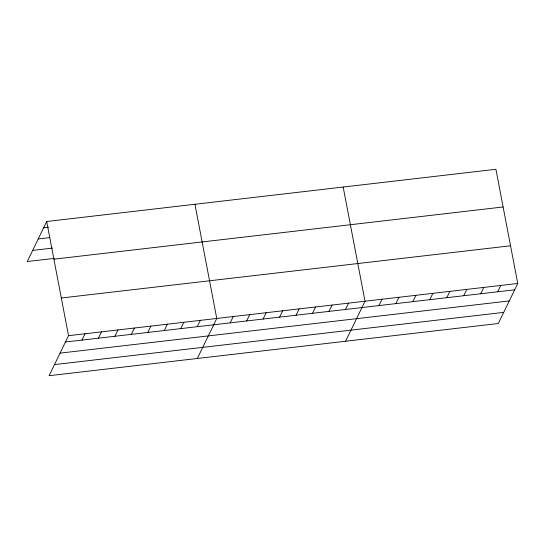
<?xml version="1.0" encoding="UTF-8"?>
<svg xmlns="http://www.w3.org/2000/svg" width="545" height="545" viewBox="0 0 545 545"><rect width="100%" height="100%" fill="white"/><g stroke="black" fill="none" stroke-linecap="round" stroke-linejoin="round"><path stroke-width="0.82" d="M46.686 221.502L68.527 335.686L49.091 375.709L498.314 323.498L517.75 283.468L495.909 169.291L46.686 221.502L27.25 261.532L54.425 258.371M81.927 340.1L85 333.772M98.393 338.186L101.472 331.857M114.866 336.272L117.938 329.943M131.338 334.358L134.411 328.029M147.811 332.443L150.883 326.114M164.283 330.529L167.356 324.2M180.756 328.615L183.828 322.286M197.222 326.7L200.301 320.371M197.338 358.481L216.767 318.457L194.933 204.273M230.167 322.872L233.24 316.543M246.64 320.957L249.712 314.622M263.112 319.043L266.185 312.707M279.585 317.129L282.657 310.793M296.051 315.214L299.13 308.879M312.523 313.3L315.596 306.964M328.996 311.386L332.069 305.05M345.469 309.471L348.541 303.136M345.578 341.252L365.014 301.222L343.173 187.044M378.911 305.582L381.984 299.253M395.881 303.606L398.954 297.277M412.851 301.637L415.924 295.308M429.821 299.661L432.894 293.333M446.791 297.693L449.87 291.364M463.761 295.717L466.84 289.388M480.738 293.748L483.81 287.413M497.708 291.773L500.78 285.444M43.614 227.83L48.553 227.258M38.211 238.955L49.745 237.613M32.652 250.407L52.415 248.111M53.894 259.182L503.117 206.971M61.319 298.006L510.542 245.788M68.527 335.686L517.75 283.468M65.454 342.015L514.678 289.804M60.052 353.133L509.275 300.922M54.493 364.591L503.716 312.38"/></g></svg>
